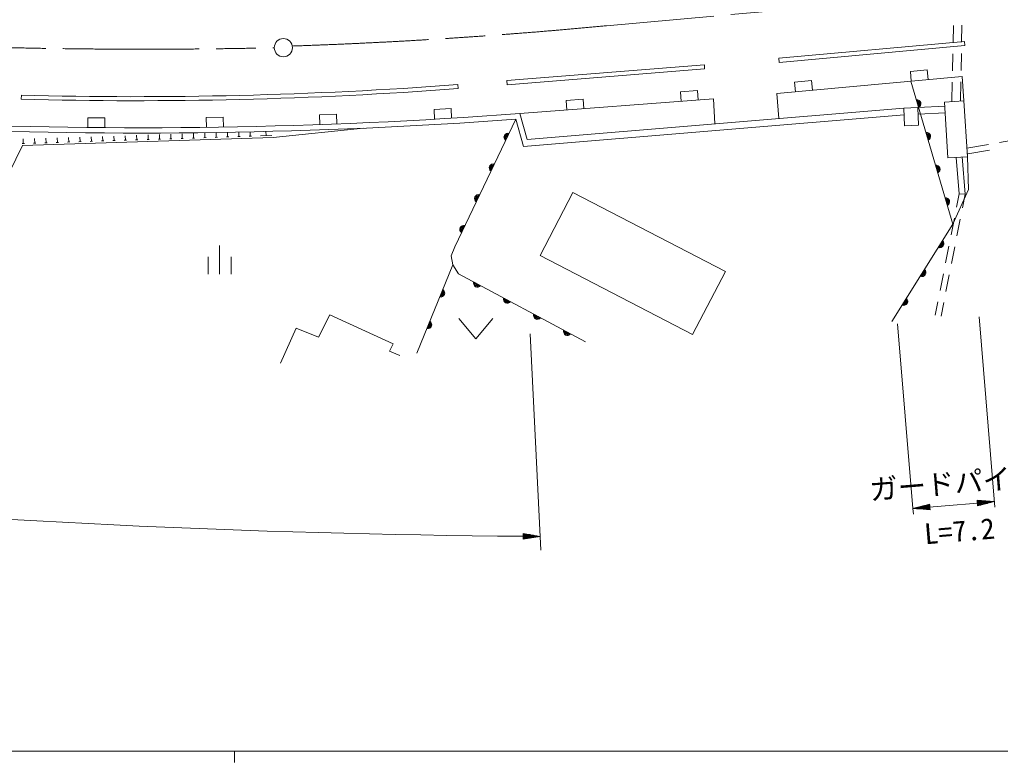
# Model space of a CAD drawing. Units: millimetres, scale not verified. Extents: x 40000 to 680000, y 20000 to 380000.
# Drawn here: x 249060 to 335455, y 204000 to 269466 of the extents above; entities that cross this region are included whole.
import ezdxf
from ezdxf.enums import TextEntityAlignment as Align

# ---------------------------------------------------------------- set-up
doc = ezdxf.new("R2010")
doc.units = ezdxf.units.MM
doc.header["$LTSCALE"] = 1000
doc.linetypes.add('CHAIN', pattern=[18.5, 12, -1.5, 3.5, -1.5])
for name, color, linetype, lineweight in [('M-BGD', 7, 'Continuous', 13), ('M-BMK', 2, 'CHAIN', 13), ('M-BMK-SRVR', 3, 'Continuous', 13), ('M-STR-HTXT', 7, 'Continuous', 13), ('M-STR-STRD', 7, 'Continuous', 13), ('M-TTL-BAND', 7, 'Continuous', 13)]:
    doc.layers.add(name, color=color, linetype=linetype, lineweight=lineweight)
doc.styles.add('ＭＳ ゴシック', font='')
doc.styles.get('ＭＳ ゴシック').set_extended_font_data('MS Gothic')

msp = doc.modelspace()

# ---------------------------------------------------------------- linework, layer by layer
at = {"layer": 'M-BGD'}
for p, q in [((331296, 267450), (331328, 268950)), ((332041, 267481), (332073, 268981)), ((331243, 264951), (331275, 266450)), ((331988, 264982), (332020, 266481)), ((331186, 262235), (331222, 263951)), ((331931, 262282), (331967, 263982)), ((328175, 261715), (330550, 261838)), ((293121, 261178), (293759, 258906)), ((293451, 258281), (326967, 261061)), ((293759, 258906), (326939, 261659)), ((328202, 261126), (330587, 261250)), ((292777, 260679), (293451, 258281)), ((257383, 258804), (257370, 259204)), ((258382, 258836), (258370, 259235)), ((259382, 258867), (259369, 259267)), ((260381, 258899), (260369, 259299)), ((261381, 258931), (261368, 259331)), ((262380, 258963), (262368, 259363)), ((263380, 258995), (263367, 259395)), ((264379, 259027), (264367, 259426)), ((265379, 259058), (265366, 259458)), ((266378, 259090), (266365, 259490)), ((267378, 259122), (267365, 259522)), ((268377, 259154), (268364, 259554)), ((269477, 259189), (269277, 259183)), ((269377, 259186), (269364, 259586)), ((271276, 259246), (270276, 259214)), ((270776, 259230), (270763, 259630)), ((249487, 258552), (249287, 258546)), ((249387, 258549), (249374, 258949)), ((250486, 258584), (250286, 258578)), ((250386, 258581), (250374, 258981)), ((251486, 258616), (251286, 258609)), ((251386, 258613), (251373, 259012)), ((252485, 258648), (252285, 258641)), ((252385, 258645), (252373, 259044)), ((253485, 258680), (253285, 258673)), ((253385, 258676), (253372, 259076)), ((254484, 258711), (254284, 258705)), ((254384, 258708), (254372, 259108)), ((255484, 258743), (255284, 258737)), ((255384, 258740), (255371, 259140)), ((256483, 258775), (256283, 258769)), ((256383, 258772), (256371, 259172)), ((257483, 258807), (257283, 258801)), ((258482, 258839), (258282, 258832)), ((259482, 258871), (259282, 258864)), ((260481, 258902), (260281, 258896)), ((261481, 258934), (261281, 258928)), ((262480, 258966), (262280, 258960)), ((263480, 258998), (263280, 258992)), ((264479, 259030), (264279, 259023)), ((265479, 259062), (265279, 259055)), ((266478, 259093), (266278, 259087)), ((267478, 259125), (267278, 259119)), ((268477, 259157), (268277, 259151)), ((334399, 258460), (332506, 258134)), ((336863, 258884), (335385, 258630)), ((334484, 257969), (332590, 257643)), ((331831, 254110), (331572, 257315)), ((332351, 254075), (332086, 257357)), ((331599, 252934), (331831, 254110)), ((331831, 254110), (332351, 254075)), ((332112, 252866), (332351, 254075)), ((331114, 250482), (331405, 251953)), ((331627, 250414), (331918, 251885)), ((266681, 249543), (266681, 247043)), ((330629, 248029), (330920, 249501)), ((331143, 247961), (331434, 249433)), ((265681, 248543), (265681, 247043)), ((267681, 248543), (267681, 247043)), ((284053, 240066), (287217, 247841)), ((330145, 245577), (330436, 247048)), ((330658, 245509), (330949, 246980)), ((329718, 243420), (329951, 244596)), ((330225, 243319), (330464, 244528)), ((287759, 243124), (289259, 241324)), ((289259, 241324), (290759, 243124))]:
    msp.add_line(p, q, dxfattribs=at)
for points in [[(315946, 260747), (315765, 262964), (332075, 264463), (332244, 262301)], [(329097, 264189), (329019, 265040), (327525, 264902), (327603, 264052)], [(318900, 263252), (318821, 264102), (317327, 263965), (317406, 263114)], [(325891, 242844), (331268, 251438), (327571, 264049)], [(308832, 262376), (308768, 263227), (307272, 263113), (307336, 262262)], [(293121, 261178), (310178, 262478), (310303, 260279)], [(298770, 261609), (298705, 262461), (297209, 262346), (297274, 261495)], [(277002, 260274), (276971, 261128), (275471, 261072), (275503, 260219)], [(287114, 260774), (287064, 261627), (285566, 261539), (285617, 260686)], [(256559, 259946), (256566, 260800), (255065, 260812), (255058, 259958)], [(267010, 259999), (266997, 260853), (265497, 260831), (265510, 259977)], [(292777, 260679), (287399, 249446), (287088, 248643), (287217, 247841), (287735, 247064), (298919, 241058)], [(246396, 252453), (249312, 258383), (271388, 259067), (279338, 259896)], [(331268, 251438), (332645, 254486), (332553, 257377)], [(272050, 239188), (273429, 242261), (275384, 241475), (276397, 243431), (281967, 240899), (281653, 240236), (282543, 239869)]]:
    msp.add_lwpolyline(points, dxfattribs=at)
for points in [[(330837, 257269), (330528, 262193), (332244, 262301), (332553, 257377)], [(326939, 261659), (328175, 261715), (328246, 260166), (327010, 260110)], [(297802, 254233), (311233, 247276), (308348, 241707), (294917, 248664)]]:
    msp.add_lwpolyline(points, close=True, dxfattribs=at)
for centre, radius, start, end in [((328101, 262046), 354, 295.13729, 97.54247), ((328101, 262046), 283, 297.36133, 95.31843), ((328101, 262046), 212, 301.10765, 91.5721), ((328101, 262046), 142, 308.81938, 83.86037), ((328101, 262046), 100, 319.13705, 73.54271), ((328101, 262046), 100, 319.13705, 73.54271), ((259442, 717382), 457446, 267.56885, 274.2222), ((259442, 717382), 457918, 267.57136, 274.17463), ((292080, 259098), 354, 73.21256, 235.61773), ((292080, 259098), 283, 75.43659, 233.3937), ((292080, 259098), 212, 79.18292, 229.64737), ((292080, 259098), 142, 86.89465, 221.93564), ((292080, 259098), 100, 97.21231, 211.61798), ((292080, 259098), 100, 97.21231, 211.61798), ((328945, 259167), 354, 295.13729, 97.54247), ((328945, 259167), 283, 297.36133, 95.31843), ((328945, 259167), 212, 301.10765, 91.5721), ((328945, 259167), 142, 308.81938, 83.86037), ((328945, 259167), 100, 319.13705, 73.54271), ((328945, 259167), 100, 319.13705, 73.54271), ((290784, 256392), 354, 73.21256, 235.61773), ((290784, 256392), 283, 75.43659, 233.3937), ((290784, 256392), 212, 79.18292, 229.64737), ((329789, 256288), 354, 295.13729, 97.54247), ((290784, 256392), 142, 86.89465, 221.93564), ((290784, 256392), 100, 97.21231, 211.61798), ((290784, 256392), 100, 97.21231, 211.61798), ((329789, 256288), 283, 297.36133, 95.31843), ((329789, 256288), 212, 301.10765, 91.5721), ((329789, 256288), 142, 308.81938, 83.86037), ((329789, 256288), 100, 319.13705, 73.54271), ((329789, 256288), 100, 319.13705, 73.54271), ((289489, 253686), 354, 73.21256, 235.61773), ((289489, 253686), 283, 75.43659, 233.3937), ((289489, 253686), 212, 79.18292, 229.64737), ((289489, 253686), 142, 86.89465, 221.93564), ((289489, 253686), 100, 97.21231, 211.61798), ((289489, 253686), 100, 97.21231, 211.61798), ((330633, 253410), 354, 295.13729, 97.54247), ((330633, 253410), 283, 297.36133, 95.31843), ((330633, 253410), 212, 301.10765, 91.5721), ((330633, 253410), 142, 308.81938, 83.86037), ((330633, 253410), 100, 319.13705, 73.54271), ((330633, 253410), 100, 319.13705, 73.54271), ((288193, 250980), 354, 73.21256, 235.61773), ((288193, 250980), 283, 75.43659, 233.3937), ((288193, 250980), 212, 79.18292, 229.64737), ((288193, 250980), 142, 86.89465, 221.93564), ((288193, 250980), 100, 97.21231, 211.61798), ((288193, 250980), 100, 97.21231, 211.61798), ((330125, 249713), 354, 246.76389, 49.16907), ((330125, 249713), 283, 248.98793, 46.94503), ((330125, 249713), 212, 252.73426, 43.19871), ((330125, 249713), 142, 260.44599, 35.48698), ((330125, 249713), 100, 270.76365, 25.16931), ((330125, 249713), 100, 270.76365, 25.16931), ((328534, 247170), 354, 246.76389, 49.16907), ((328534, 247170), 283, 248.98793, 46.94503), ((328534, 247170), 212, 252.73426, 43.19871), ((328534, 247170), 142, 260.44599, 35.48698), ((328534, 247170), 100, 270.76365, 25.16931), ((328534, 247170), 100, 270.76365, 25.16931), ((289388, 246238), 354, 160.55997, 322.96514), ((289388, 246238), 283, 162.784, 320.7411), ((289388, 246238), 212, 166.53033, 316.99478), ((289388, 246238), 142, 174.24206, 309.28305), ((289388, 246238), 100, 184.55972, 298.96539), ((289388, 246238), 100, 184.55972, 298.96539), ((286151, 245363), 354, 256.65484, 59.06002), ((286151, 245363), 283, 258.87888, 56.83598), ((286151, 245363), 212, 262.62521, 53.08966), ((286151, 245363), 142, 270.33694, 45.37793), ((286151, 245363), 100, 280.6546, 35.06027), ((286151, 245363), 100, 280.6546, 35.06027), ((292031, 244819), 354, 160.55997, 322.96514), ((292031, 244819), 283, 162.784, 320.7411), ((292031, 244819), 212, 166.53033, 316.99478), ((292031, 244819), 142, 174.24206, 309.28305), ((292031, 244819), 100, 184.55972, 298.96539), ((292031, 244819), 100, 184.55972, 298.96539), ((326942, 244627), 354, 246.76389, 49.16907), ((326942, 244627), 283, 248.98793, 46.94503), ((326942, 244627), 212, 252.73426, 43.19871), ((326942, 244627), 142, 260.44599, 35.48698), ((326942, 244627), 100, 270.76365, 25.16931), ((326942, 244627), 100, 270.76365, 25.16931), ((285020, 242584), 354, 256.65484, 59.06002), ((285020, 242584), 283, 258.87888, 56.83598), ((294674, 243399), 354, 160.55997, 322.96514), ((294674, 243399), 283, 162.784, 320.7411), ((294674, 243399), 212, 166.53033, 316.99478), ((294674, 243399), 142, 174.24206, 309.28305), ((294674, 243399), 100, 184.55972, 298.96539), ((294674, 243399), 100, 184.55972, 298.96539), ((285020, 242584), 212, 262.62521, 53.08966), ((285020, 242584), 142, 270.33694, 45.37793), ((285020, 242584), 100, 280.6546, 35.06027), ((285020, 242584), 100, 280.6546, 35.06027), ((297317, 241980), 354, 160.55997, 322.96514), ((297317, 241980), 283, 162.784, 320.7411), ((297317, 241980), 212, 166.53033, 316.99478), ((297317, 241980), 142, 174.24206, 309.28305), ((297317, 241980), 100, 184.55972, 298.96539), ((297317, 241980), 100, 184.55972, 298.96539)]:
    msp.add_arc(centre, radius, start, end, dxfattribs=at)
at = {"layer": 'M-BMK'}
msp.add_line((365483, 274730), (300763, 268928), dxfattribs=at)
for centre, radius, start, end in [((257832, 717664), 450785, 271.93882, 275.46491), ((260023, 787258), 520402, 267.17505, 271.26337)]:
    msp.add_arc(centre, radius, start, end, dxfattribs=at)
at = {"layer": 'M-BMK-SRVR'}
msp.add_circle((272297, 266992), 800, dxfattribs=at)
at = {"layer": 'M-STR-HTXT'}
for p, q in [((333573, 243257), (334964, 226482)), ((327748, 226385), (326397, 242662)), ((294025, 241770), (294984, 222701)), ((327748, 226385), (333428, 226857)), ((327748, 226385), (329243, 226509)), ((327748, 226385), (328043, 226460)), ((327748, 226385), (327791, 225887)), ((327748, 226385), (328051, 226360)), ((329239, 226559), (328043, 226460)), ((328043, 226460), (328337, 226535)), ((329247, 226460), (328051, 226360)), ((328051, 226360), (328354, 226335)), ((328337, 226535), (328632, 226609)), ((328337, 226535), (329234, 226609)), ((328354, 226335), (329251, 226410)), ((328632, 226609), (328927, 226684)), ((329230, 226659), (328632, 226609)), ((329255, 226360), (328657, 226310)), ((328927, 226684), (329222, 226759)), ((328927, 226684), (329226, 226709)), ((329222, 226759), (329226, 226709)), ((329230, 226659), (329226, 226709)), ((329234, 226609), (329230, 226659)), ((329239, 226559), (329234, 226609)), ((329243, 226509), (329239, 226559)), ((329247, 226460), (329243, 226509)), ((329251, 226410), (329247, 226460)), ((329255, 226360), (329251, 226410)), ((329259, 226310), (329255, 226360)), ((334923, 226981), (333408, 227106)), ((333408, 227106), (333449, 226608)), ((333711, 227081), (333412, 227056)), ((333416, 227006), (334014, 227056)), ((334317, 227031), (333420, 226956)), ((333424, 226907), (334620, 227006)), ((334923, 226981), (333428, 226857)), ((333432, 226807), (334628, 226906)), ((334333, 226832), (333437, 226757)), ((333441, 226707), (334039, 226757)), ((333744, 226682), (333445, 226657)), ((334923, 226981), (333449, 226608)), ((328354, 226335), (328657, 226310)), ((328657, 226310), (328960, 226285)), ((328960, 226285), (329259, 226310)), ((328960, 226285), (329263, 226260)), ((329263, 226260), (329259, 226310)), ((293424, 224179), (293421, 223679)), ((294923, 223919), (293421, 223679)), ((293422, 223879), (294622, 223871)), ((294322, 223823), (293422, 223829)), ((293422, 223779), (294022, 223775)), ((294323, 224023), (293423, 224029)), ((293423, 223979), (294623, 223971)), ((294923, 223919), (293423, 223929)), ((294923, 223919), (293424, 224179)), ((293724, 224127), (293424, 224129)), ((293424, 224079), (294024, 224075)), ((293721, 223727), (293422, 223729))]:
    msp.add_line(p, q, dxfattribs=at)
msp.add_arc((300705, 1131197), 907296, 260.42506, 269.54011, dxfattribs=at)
at = {"layer": 'M-STR-STRD'}
for p, q in [((287664, 263734), (287691, 263379)), ((249211, 262803), (249201, 262447))]:
    msp.add_line(p, q, dxfattribs=at)
for points in [[(315948, 266053), (332282, 267543), (332315, 267186), (315980, 265696)], [(291981, 264085), (309376, 265489), (309404, 265132), (292009, 263728)]]:
    msp.add_lwpolyline(points, close=True, dxfattribs=at)
for radius in [382255, 382611]:
    msp.add_arc((259198, 644928), radius, 268.50285, 274.27073, dxfattribs=at)
at = {"layer": 'M-TTL-BAND'}
for p, q in [((40000, 205000), (579000, 205000)), ((268000, 205000), (268000, 204000))]:
    msp.add_line(p, q, dxfattribs=at)

# ---------------------------------------------------------------- texts
at = {"layer": 'M-STR-HTXT', "style": 'ＭＳ ゴシック'}
for s, p in [('ガードパイプ', (331524, 227175)), ('L=7.2', (331973, 222928))]:
    msp.add_text(s, height=1833, rotation=4.743, dxfattribs=at).set_placement(p, align=Align.BOTTOM_CENTER)

doc.saveas('drawing.dxf')
